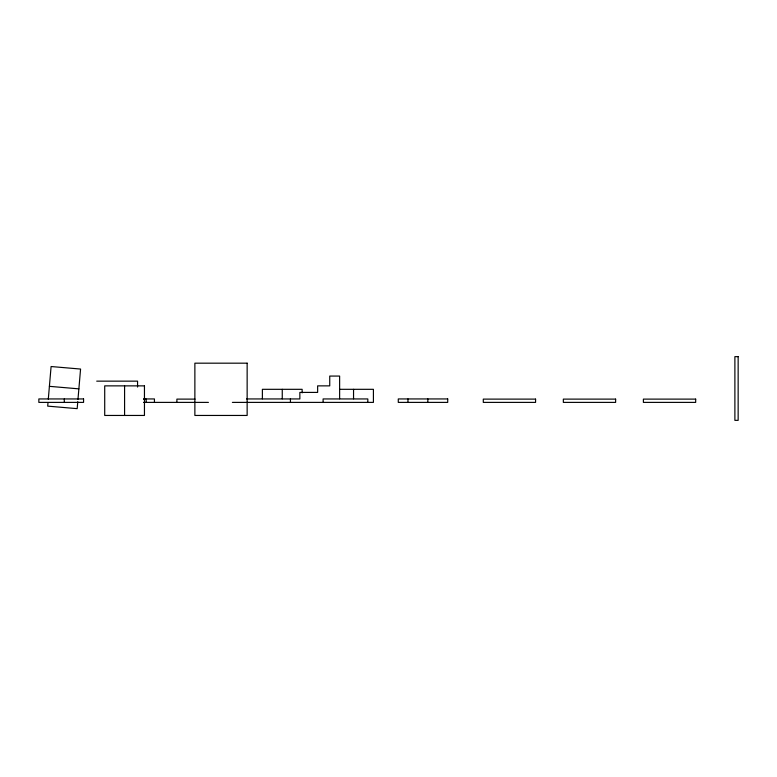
<?xml version="1.0" encoding="UTF-8"?>
<svg xmlns="http://www.w3.org/2000/svg" width="777" height="777" viewBox="0 0 777 777"><rect width="100%" height="100%" fill="white"/><g stroke="black" fill="none" stroke-linecap="round" stroke-linejoin="round"><path stroke-width="1.17" d="M47.999 402.641L47.698 406.128L77.176 408.653L77.778 401.67M48.3 399.145L51.097 366.53L80.575 369.056L77.972 399.339M96.717 381.148L137.558 381.148L137.558 387.043M339.52 389.316L373.416 389.316L373.416 402.389L232.381 402.389M143.57 398.941L154.438 398.941L154.438 402.389M246.581 398.941L299.854 398.941L299.854 392.404L317.638 392.404L317.638 385.868L329.739 385.868L329.739 376.068L339.627 376.068L339.627 398.795M143.823 399.116L146.163 399.116L146.163 402.389M195.027 399.116L176.894 399.116L176.894 402.389M143.541 402.389L208.421 402.389M49.398 386.334L78.875 388.859M427.845 398.941L427.845 402.389M407.964 398.941L407.964 402.389M367.822 402.389L367.822 398.941L323.106 398.941L323.106 402.389M353.545 389.316L353.545 398.824M302.136 392.88L302.136 389.316L262.383 389.316L262.383 398.824M290.433 398.941L290.433 402.389M282.255 389.316L282.255 398.824M124.582 385.868L124.582 415.452M64.297 398.941L64.297 402.389M738.15 356.643L734.887 356.643L734.887 420.357L738.15 420.357L738.15 356.643M247.144 363.18L194.872 363.18L194.872 415.452L247.144 415.452L247.144 363.18M144.454 385.868L104.71 385.868L104.71 415.452L144.454 415.452L144.454 385.868M83.566 398.941L38.85 398.941L38.85 402.389L83.566 402.389L83.566 398.941M447.717 398.941L398.28 398.941L398.28 402.389L447.717 402.389L447.717 398.941M535.576 399.116L483.294 399.116L483.294 402.389L535.576 402.389L535.576 399.116M615.627 399.116L563.344 399.116L563.344 402.389L615.627 402.389L615.627 399.116M695.677 399.116L643.395 399.116L643.395 402.389L695.677 402.389L695.677 399.116"/></g></svg>
